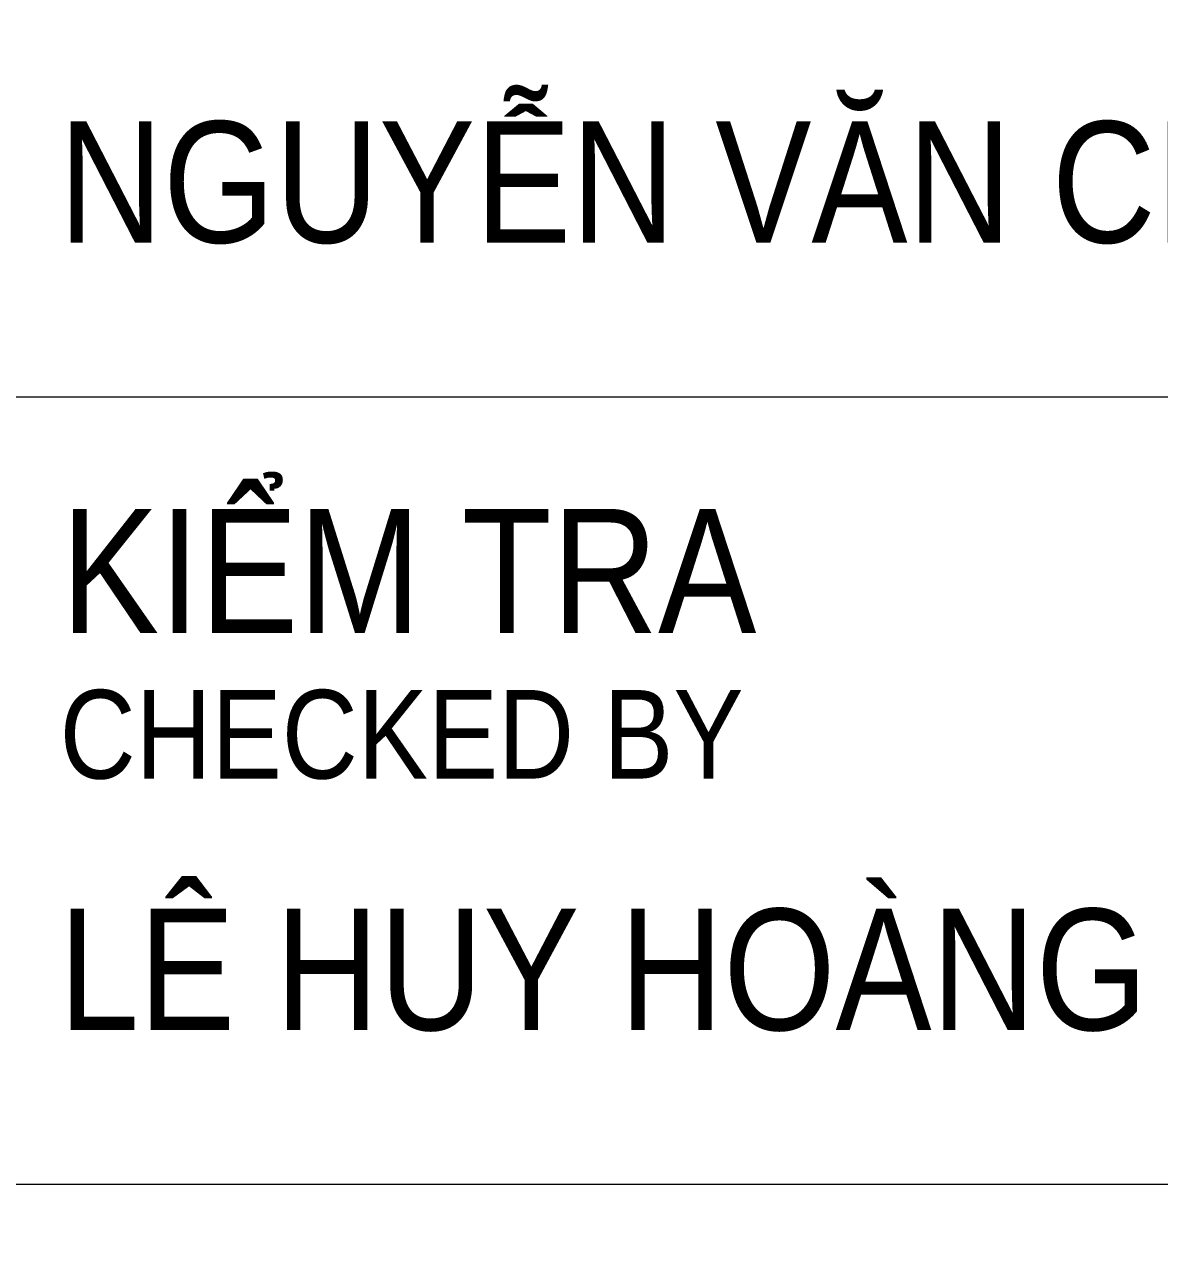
# Model space of a CAD drawing. Header units: metres. Extents: x 568006 to 1139366, y 2064802 to 4131555.
# Drawn here: x 569780.5 to 569790.02, y 2065016.08 to 2065026.28 of the extents above; entities that cross this region are included whole.
import ezdxf
from ezdxf.enums import TextEntityAlignment as Align
from ezdxf.xclip import XClip

# ---------------------------------------------------------------- set-up
doc = ezdxf.new("R2010")
doc.units = ezdxf.units.M
doc.header["$XCLIPFRAME"] = 0
doc.linetypes.add('CENTER', pattern=[2, 1.25, -0.25, 0.25, -0.25])
for name, color, linetype, lineweight in [('A-KY HIEU', 34, 'CONTINUOUS', 20), ('A-TEXT', 7, 'CONTINUOUS', 18), ('boDnv', 54, 'CONTINUOUS', 25), ('E- RANH GIOI', 1, 'CENTER', 13), ('hung-demlonha', 7, 'CONTINUOUS', 15)]:
    doc.layers.add(name, color=color, linetype=linetype, lineweight=lineweight)
for name, color, linetype in [('datOBt', 42, 'CONTINUOUS'), ('datOXh', 42, 'CONTINUOUS'), ('ghi_chu', 7, 'CONTINUOUS'), ('LogDg', 7, 'CONTINUOUS'), ('loKBT', 42, 'CONTINUOUS'), ('ViaHeS', 32, 'CONTINUOUS')]:
    doc.layers.add(name, color=color, linetype=linetype)
doc.styles.add('ARIAL', font='arial.ttf', dxfattribs={"height": 5})
doc.styles.add('QH1', font='arialbd.ttf', dxfattribs={"width": 0.8})
doc.styles.add('rms', font='romans.shx', dxfattribs={"width": 0.7, "bigfont": 'vns.shx'})
doc.linetypes.add('ADL', pattern='A,0.125,-0.15,["++",rms,S=0.5,R=0,X=0,Y=-0.2245],-1.35,1.125', length=2.75)

# ---------------------------------------------------------------- blocks, each defined once
blk = doc.blocks.new('tmbc_khub')
at = {"layer": 'boDnv', "color": 10, "linetype": 'ADL', "ltscale": 0.25, "const_width": 1}
blk.add_lwpolyline([(-341.1, 366.888), (-329.099, 369.918), (-320.115, 342.867), (-306.955, 347.783), (-304.689, 342.852), (-287.312, 301.238), (-279.038, 303.019, 0.433258), (-277.535, 305.521), (-309.376, 417.689), (-314.842, 420.762), (-395.852, 398.359, -0.020567), (-436.94, 388.795), (-477.969, 381.009), (-480.265, 378.052), (-477.148, 328.385), (-476.033, 323.75), (-470.843, 323.397), (-453.717, 326.661), (-444.986, 329.688), (-433.92, 330.949), (-407.419, 338.794), (-358.102, 364.026), (-347.858, 365.312)], format="xyb", close=True, dxfattribs=at)
at = {"layer": 'datOBt'}
blk.add_lwpolyline([(60.597, 297.139), (67.155, 295.182), (80.61, 268.279), (78.525, 261.293), (8.309, 220.441), (2.286, 222.629), (-8.141, 251.457), (-5.519, 258.673)], close=True, dxfattribs=at)
at = {"layer": 'datOXh', "linetype": 'ByBlock'}
blk.add_lwpolyline([(-340.864, 365.916), (-329.755, 368.721), (-320.737, 341.567), (-307.476, 346.521), (-305.605, 342.45), (-287.915, 300.086), (-278.828, 302.042, 0.433258), (-276.573, 305.794), (-308.527, 418.359), (-314.711, 421.836), (-396.118, 399.322, -0.020567), (-437.127, 389.778), (-478.527, 381.921), (-481.286, 378.367), (-478.141, 328.235), (-476.833, 322.803), (-470.782, 322.39), (-453.458, 325.692), (-444.763, 328.707), (-433.72, 329.965), (-407.046, 337.861), (-357.804, 363.056), (-347.681, 364.326)], format="xyb", close=True, dxfattribs=at)
at = {"layer": 'LogDg'}
blk.add_lwpolyline([(83.43, 269.347), (69.984, 296.232, 0.432836), (58.806, 299.568), (-10.379, 259.317, 0.362457), (-13.879, 249.681), (-3.508, 221.007, 0.467936), (8.038, 216.813), (80.298, 258.854, 0.395833)], format="xyb", close=True, dxfattribs=at)
at = {"layer": 'loKBT'}
blk.add_lwpolyline([(3.854, 264.127), (-5.519, 258.673), (-8.141, 251.457), (-2.927, 237.043), (13.911, 246.839)], close=True, dxfattribs=at)
at = {"layer": 'ViaHeS'}
blk.add_lwpolyline([(60.597, 297.139), (67.155, 295.182), (80.61, 268.279), (78.525, 261.293), (8.309, 220.441), (2.286, 222.629), (-8.141, 251.457), (-5.519, 258.673)], close=True, dxfattribs=at)
at = {"layer": 'hung-demlonha', "color": 7, "ltscale": 5, "style": 'QH1', "width": 0.65}
for tag, p in [('BT04', (-109.598, 191.643)), ('BT06', (-305.798, 171.199)), ('BT05', (-282.572, 137.244))]:
    blk.add_attdef(tag, text='', height=3.96, rotation=0, dxfattribs=at).set_placement(p, align=Align.CENTER)
blk = doc.blocks.new('A$C33BC4D2A')
at = {"layer": 'A-KY HIEU', "color": 0}
for p, q in [((353.662, -227.854), (414.985, -227.854)), ((353.662, -239.535), (414.985, -239.535))]:
    blk.add_line(p, q, dxfattribs=at)
at = {"layer": 'A-TEXT', "style": 'ARIAL', "width": 0.85}
for s, height, p in [('NGUYỄN VĂN CHUNG', 1.8, (354.994, -225.568)), ('KIỂM TRA', 1.8397, (355.024, -231.358)), ('LÊ HUY HOÀNG', 1.8, (354.994, -237.249))]:
    blk.add_text(s, height=height, dxfattribs=at).set_placement(p)
blk.add_text('CHECKED BY', height=1.3141, dxfattribs=at).set_placement((355.006, -232.86), align=Align.MIDDLE_LEFT)

msp = doc.modelspace()

# ---------------------------------------------------------------- block references
at = {"layer": 'ghi_chu'}
ref = msp.add_blockref('tmbc_khub', (569785.007, 2064761.833), dxfattribs=at)
XClip(ref).set_block_clipping_path([(-196.9317021817, 224.973894045), (-4.975069496, 387.4432126731)])
ref = msp.add_blockref('tmbc_khub', (570146.383, 2064664.385), dxfattribs=at)
XClip(ref).set_block_clipping_path([(-286.8505220501, 326.7771365601), (-94.8938893643, 477.8301980081)])

# ---------------------------------------------------------------- next in the draw order: block references
at = {"layer": 'E- RANH GIOI', "xscale": 0.5657142857142857, "yscale": 0.5657142857142857, "zscale": 0.5657142857142857}
msp.add_blockref('A$C33BC4D2A', (569579.96, 2065152.05), dxfattribs=at)

doc.saveas('drawing.dxf')
